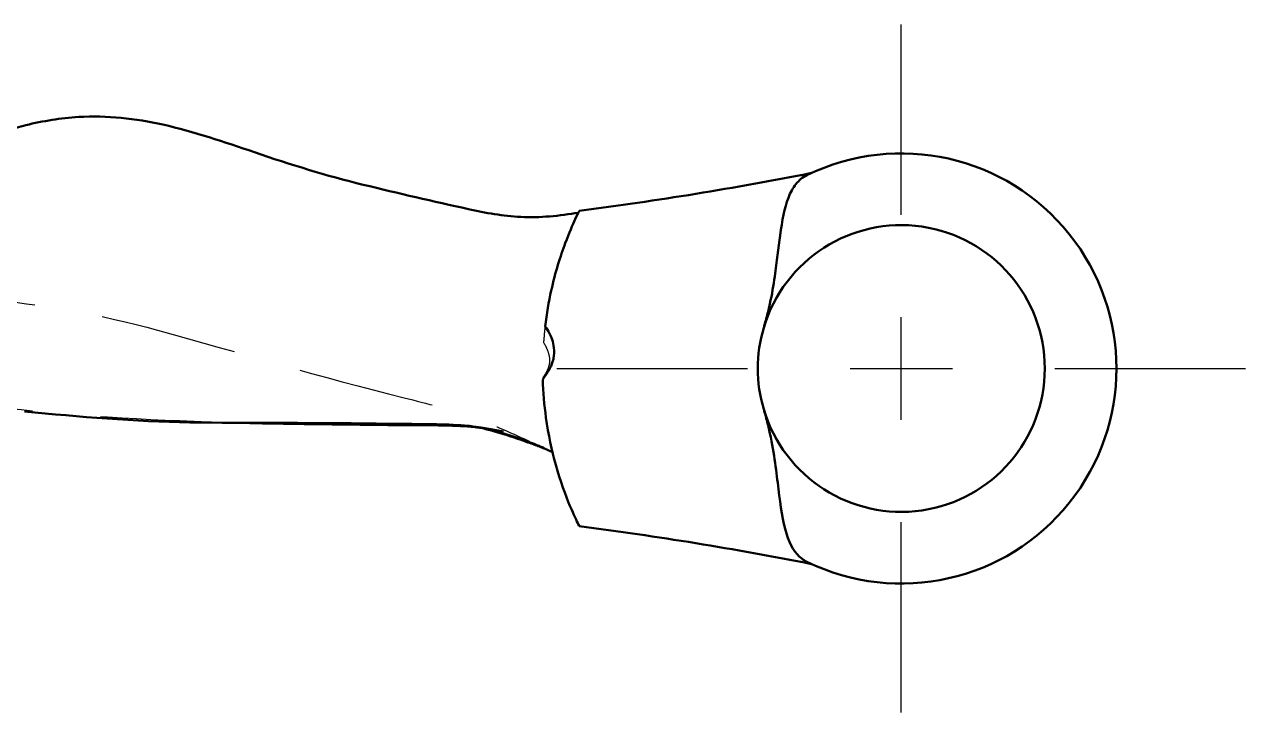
# Model space of a CAD drawing. Header units: millimetres. Extents: x 0 to 420, y 0 to 297.
# Drawn here: x 292.3 to 313.58, y 112.97 to 124.97 of the extents above; entities that cross this region are included whole.
import ezdxf

# ---------------------------------------------------------------- set-up
doc = ezdxf.new("R2010")
doc.units = ezdxf.units.MM
doc.header["$LTSCALE"] = 0.75
doc.linetypes.add('CENTER2', pattern=[28.575, 19.05, -3.175, 3.175, -3.175])
doc.linetypes.add('HIDDEN2', pattern=[4.7625, 3.175, -1.5875])
for name, color, linetype, lineweight in [('Hidden', 7, 'HIDDEN2', 25), ('Smart Centers', 7, 'CENTER2', 25), ('Visible', 7, 'Continuous', 50)]:
    doc.layers.add(name, color=color, linetype=linetype, lineweight=lineweight)

# ---------------------------------------------------------------- blocks, each defined once
blk = doc.blocks.new('*U12')
at = {"layer": 'Smart Centers', "color": 0, "linetype": 'Continuous', "ltscale": 0.75, "transparency": 16777216}
for p, q in [((0, -0.892969), (0, 0.892969)), ((-0.892969, 0), (0.892969, 0))]:
    blk.add_line(p, q, dxfattribs=at)
blk = doc.blocks.new('*U16')
at = {"layer": 'Smart Centers', "color": 0, "ltscale": 0.75, "transparency": 16777216}
for p, q in [((0, 2.678906), (0, 6)), ((-6, 0), (-2.678906, 0)), ((2.678906, 0), (6, 0)), ((0, -6), (0, -2.678906))]:
    blk.add_line(p, q, dxfattribs=at)
at = {"layer": 'Smart Centers', "color": 0, "linetype": 'Continuous', "ltscale": 0.75, "transparency": 16777216}
for p, q in [((0, -0.892969), (0, 0.892969)), ((-0.892969, 0), (0.892969, 0))]:
    blk.add_line(p, q, dxfattribs=at)

msp = doc.modelspace()

# ---------------------------------------------------------------- linework, layer by layer
at = {"layer": 'Hidden'}
for points, knots in [([(290.1098, 120.3049), (290.5925, 120.2368), (291.079, 120.2178), (292.5919, 120.0985), (293.6218, 119.9109), (296.0509, 119.2432), (297.4737, 118.8137), (299.3134, 118.3592), (299.7111, 118.2554), (300.3352, 118.0354), (300.5692, 117.9386), (300.9771, 117.7572), (301.2034, 117.6505), (301.3184, 117.5969), (301.3331, 117.59), (301.3512, 117.5818), (301.3566, 117.5793), (301.3617, 117.577), (301.3627, 117.5765), (301.3627, 117.5765)], [0, 0, 0, 0, 0.5869155, 0.5869155, 1.8281599, 1.8281599, 3.6101164, 3.6101164, 4.1026688, 4.1026688, 4.4064302, 4.4064302, 4.6412401, 4.6412401, 4.6870355, 4.6870355, 4.7059774, 4.7059774, 4.7203476, 4.7203476, 4.7203476, 4.7203476]), ([(301.3446, 119.4219), (301.3687, 119.3818), (301.3887, 119.3435), (301.4273, 119.252), (301.4421, 119.1982), (301.4484, 119.1405)], [-0.3024686, -0.3024686, -0.3024686, -0.3024686, -0.24502975, -0.24502975, -0.16398315, -0.16398315, -0.16398315, -0.16398315]), ([(301.4484, 119.1405), (301.4488, 119.1369), (301.4491, 119.1332), (301.4512, 119.1025), (301.4492, 119.0756), (301.4387, 119.0188), (301.4295, 118.9889), (301.402, 118.9197), (301.3804, 118.8793), (301.3482, 118.8313), (301.3403, 118.8204), (301.3323, 118.81)], [-0.17772094, -0.17772094, -0.17772094, -0.17772094, -0.17422199, -0.17422199, -0.14873778, -0.14873778, -0.11977367, -0.11977367, -0.07829683, -0.07829683, -0.06524762, -0.06524762, -0.06524762, -0.06524762]), ([(300.216, 117.9413), (300.2034, 117.9441), (300.1911, 117.9467), (300.151, 117.9551), (300.1246, 117.9603), (300.0885, 117.9668), (300.076, 117.9688), (300.0593, 117.9715), (300.0536, 117.9724), (300.0461, 117.9735), (300.0441, 117.9737), (300.0441, 117.9737), (300.0441, 117.9737), (300.0442, 117.9737), (300.0464, 117.9734), (300.0555, 117.9723), (300.0625, 117.9715), (300.0807, 117.9694), (300.0921, 117.9681), (300.1306, 117.9637), (300.1624, 117.9601), (300.2261, 117.9521), (300.2589, 117.9477), (300.3628, 117.9323), (300.435, 117.9194), (300.5268, 117.9006), (300.5493, 117.8958), (300.5824, 117.8885), (300.5938, 117.886), (300.6114, 117.8821), (300.618, 117.8806), (300.6301, 117.8778), (300.6357, 117.8766), (300.6421, 117.8751), (300.6439, 117.8747), (300.6468, 117.8741), (300.6478, 117.8739), (300.6486, 117.8737), (300.6488, 117.8736), (300.6488, 117.8736), (300.6487, 117.8737), (300.6478, 117.8739), (300.6451, 117.8744), (300.6338, 117.8768), (300.6219, 117.8793), (300.5838, 117.8867), (300.5538, 117.8921), (300.4882, 117.9033), (300.4515, 117.909), (300.3547, 117.9231), (300.2934, 117.9309), (300.2315, 117.9378)], [0.24351045, 0.24351045, 0.24351045, 0.24351045, 0.26211992, 0.26211992, 0.30644241, 0.30644241, 0.33506206, 0.33506206, 0.35589817, 0.35589817, 0.3758382, 0.3758382, 0.37624002, 0.37624002, 0.39662744, 0.39662744, 0.41706021, 0.41706021, 0.43748583, 0.43748583, 0.47880145, 0.47880145, 0.51938641, 0.51938641, 0.60724664, 0.60724664, 0.63606303, 0.63606303, 0.65170979, 0.65170979, 0.66185085, 0.66185085, 0.67204191, 0.67204191, 0.67711798, 0.67711798, 0.68220166, 0.68220166, 0.6851548, 0.6851548, 0.68728765, 0.68728765, 0.69759038, 0.69759038, 0.71830175, 0.71830175, 0.75927084, 0.75927084, 0.80635419, 0.80635419, 0.88203459, 0.88203459, 0.88203459, 0.88203459])]:
    msp.add_open_spline(points, degree=3, knots=knots, dxfattribs=at)
for points in [[(301.3716, 119.7033), (301.3599, 119.6047), (301.351, 119.5101), (301.3446, 119.4219)], [(301.3323, 118.81), (301.3316, 118.8091), (301.3309, 118.8082), (301.3302, 118.8074)], [(301.3302, 118.8074), (301.3304, 118.7983), (301.3307, 118.7891), (301.331, 118.7798)], [(296.0044, 118.0219), (294.6755, 118.0543), (293.3226, 118.1208), (291.9915, 118.2733)]]:
    msp.add_open_spline(points, degree=3, dxfattribs=at)
at = {"layer": 'Visible'}
for centre, radius, start, end in [((307.5781, 118.9688), 3.75, 243.9815, 116.0185), ((294.4969, 180.5382), 59.2899, 277.237672, 281.20336), ((294.4969, 57.3993), 59.2899, 78.79664, 82.762328)]:
    msp.add_arc(centre, radius, start, end, dxfattribs=at)
at = {"layer": 'Visible', "extrusion": (-1e-16, 0, -1)}
for start, end in [(16.50479, 343.49521), (343.49521, 16.50479)]:
    msp.add_arc((-307.5781, 118.9688), 2.5, start, end, dxfattribs=at)
at = {"layer": 'Visible'}
for points, knots in [([(291.4184, 122.9106), (291.4215, 122.9118), (291.4271, 122.9141), (291.4421, 122.9201), (291.4521, 122.9242), (291.4787, 122.9348), (291.4965, 122.942), (291.5481, 122.9624), (291.5836, 122.9763), (291.7282, 123.0314), (291.8565, 123.0771), (292.0952, 123.1519), (292.2078, 123.1834), (292.622, 123.2856), (292.9324, 123.3352), (293.7335, 123.385), (294.232, 123.3292), (295.2529, 123.0985), (295.7805, 122.919), (296.9302, 122.5264), (297.5614, 122.3296), (298.8112, 122.0245), (299.429, 121.8821), (300.3327, 121.6824), (300.6403, 121.6263), (301.116, 121.6038), (301.2828, 121.6081), (301.6185, 121.6353), (301.7943, 121.6596), (301.9489, 121.6843)], [0, 0, 0, 0, 0.0189561, 0.0189561, 0.040133, 0.040133, 0.0700945, 0.0700945, 0.1241001, 0.1241001, 0.2894141, 0.2894141, 0.4301392, 0.4301392, 0.8035789, 0.8035789, 1.3933726, 1.3933726, 2.0597175, 2.0597175, 2.8513648, 2.8513648, 3.6045415, 3.6045415, 3.9770989, 3.9770989, 4.1761123, 4.1761123, 4.3824018, 4.3824018, 4.3824018, 4.3824018]), ([(305.1811, 119.679), (305.1877, 119.7011), (305.1941, 119.7232), (305.2121, 119.7864), (305.2233, 119.8276), (305.2541, 119.9455), (305.2725, 120.0222), (305.3242, 120.2602), (305.3513, 120.4192), (305.411, 120.8308), (305.4359, 121.0713), (305.5019, 121.5489), (305.5439, 121.7683), (305.6466, 122.0386), (305.6899, 122.1196), (305.796, 122.2518), (305.858, 122.302), (305.9331, 122.3387)], [1.5439085, 1.5439085, 1.5439085, 1.5439085, 1.5715538, 1.5715538, 1.6228798, 1.6228798, 1.7182651, 1.7182651, 1.9185858, 1.9185858, 2.2477321, 2.2477321, 2.6383277, 2.6383277, 2.8545877, 2.8545877, 3.0713431, 3.0713431, 3.0713431, 3.0713431]), ([(301.3714, 119.7032), (301.3973, 119.9219), (301.4341, 120.1324), (301.5491, 120.648), (301.6389, 120.9297), (301.7886, 121.3307), (301.8506, 121.4727), (301.9318, 121.6499), (301.9561, 121.6993), (301.9657, 121.7188), (301.9666, 121.7207), (301.9666, 121.7207)], [-3.0808788, -3.0808788, -3.0808788, -3.0808788, -2.8088773, -2.8088773, -2.3711391, -2.3711391, -2.0303632, -2.0303632, -1.7542864, -1.7542864, -1.6896518, -1.6896518, -1.6896518, -1.6896518]), ([(301.5178, 119.1484), (301.5264, 119.204), (301.5303, 119.265), (301.5145, 119.4388), (301.4804, 119.5231), (301.4277, 119.625), (301.4012, 119.6654), (301.3714, 119.7032)], [-0.25966769, -0.25966769, -0.25966769, -0.25966769, -0.21178526, -0.21178526, -0.13156033, -0.13156033, -0.07173478, -0.07173478, -0.07173478, -0.07173478]), ([(301.3511, 118.8079), (301.3807, 118.8488), (301.4103, 118.8932), (301.4648, 118.9873), (301.4879, 119.0364), (301.5093, 119.1057), (301.5144, 119.1269), (301.5178, 119.1484)], [-0.38079795, -0.38079795, -0.38079795, -0.38079795, -0.32999841, -0.32999841, -0.269502, -0.269502, -0.24336294, -0.24336294, -0.24336294, -0.24336294]), ([(301.9666, 116.2168), (301.9666, 116.2168), (301.9608, 116.2284), (301.9241, 116.3045), (301.8706, 116.4162), (301.7287, 116.7583), (301.6376, 117.0037), (301.4886, 117.5385), (301.4279, 117.8167), (301.357, 118.3303), (301.3378, 118.5541), (301.331, 118.7798)], [-1.6896517, -1.6896517, -1.6896517, -1.6896517, -1.5274716, -1.5274716, -1.1547739, -1.1547739, -0.7211829, -0.7211829, -0.3480617, -0.3480617, -0.0758494, -0.0758494, -0.0758494, -0.0758494]), ([(300.7063, 117.8195), (300.5588, 117.8651), (300.4141, 117.9032), (300.1172, 117.9616), (299.9558, 117.9776), (299.5799, 117.9957), (299.3775, 117.9979), (298.8471, 118.0033), (298.512, 118.0071), (297.1792, 118.0233), (296.189, 118.0154), (294.2232, 118.0424), (293.2602, 118.1304), (292.2976, 118.2164)], [0, 0, 0, 0, 0.204629, 0.204629, 0.4656463, 0.4656463, 0.7227072, 0.7227072, 1.1346898, 1.1346898, 2.3690726, 2.3690726, 3.5372054, 3.5372054, 3.5372054, 3.5372054]), ([(305.9331, 115.5988), (305.9013, 115.6144), (305.8718, 115.6323), (305.7256, 115.7421), (305.6409, 115.8832), (305.5127, 116.302), (305.4753, 116.563), (305.4024, 117.1527), (305.3673, 117.4783), (305.2731, 117.9127), (305.2546, 117.99), (305.2236, 118.1087), (305.2124, 118.1501), (305.1943, 118.2137), (305.1878, 118.2361), (305.1811, 118.2585)], [0, 0, 0, 0, 0.0914042, 0.0914042, 0.4862153, 0.4862153, 0.880909, 0.880909, 1.2537767, 1.2537767, 1.3345918, 1.3345918, 1.3778721, 1.3778721, 1.4014268, 1.4014268, 1.4014268, 1.4014268]), ([(300.2315, 117.9378), (300.2034, 117.9409), (300.1753, 117.9438), (299.976, 117.963), (299.8022, 117.9714), (299.325, 117.9822), (299.0244, 117.9798), (298.2106, 117.9865), (297.6961, 117.9941), (296.7871, 118.0057), (296.3968, 118.0123), (296.0044, 118.0219)], [0.8820346, 0.8820346, 0.8820346, 0.8820346, 0.916328, 0.916328, 1.1243453, 1.1243453, 1.4914213, 1.4914213, 2.137485, 2.137485, 2.6164166, 2.6164166, 2.6164166, 2.6164166]), ([(300.7697, 117.7852), (300.6117, 117.8368), (300.4491, 117.8851), (300.2721, 117.9285), (300.2433, 117.9352), (300.216, 117.9413)], [0, 0, 0, 0, 0.2031286, 0.2031286, 0.24351045, 0.24351045, 0.24351045, 0.24351045]), ([(301.3627, 117.5765), (301.3627, 117.5765), (301.3627, 117.5766), (301.3617, 117.577), (301.3568, 117.5792), (301.3413, 117.5859), (301.3302, 117.5908), (301.2971, 117.6049), (301.2724, 117.6152), (301.2045, 117.643), (301.1577, 117.6615), (301.0293, 117.7105), (300.9429, 117.7417), (300.8059, 117.7879), (300.7562, 117.804), (300.7063, 117.8195)], [4.72034757, 4.72034757, 4.72034757, 4.72034757, 4.72330325, 4.72330325, 4.75295772, 4.75295772, 4.78581672, 4.78581672, 4.83679537, 4.83679537, 4.91412619, 4.91412619, 5.03858918, 5.03858918, 5.10786462, 5.10786462, 5.10786462, 5.10786462]), ([(301.5013, 117.5075), (301.4827, 117.5164), (301.4669, 117.5238), (301.4401, 117.5364), (301.4292, 117.5414), (301.406, 117.552), (301.3955, 117.5567), (301.3665, 117.5693), (301.3476, 117.5773), (301.3036, 117.5948), (301.2902, 117.6001), (301.2478, 117.6165), (301.2134, 117.6295), (301.1436, 117.6553), (301.1086, 117.6681), (301.0139, 117.7021), (300.9526, 117.7236), (300.8508, 117.7584), (300.8103, 117.7719), (300.7697, 117.7852)], [0, 0, 0, 0, 0.03440553, 0.03440553, 0.07254744, 0.07254744, 0.13437279, 0.13437279, 0.22481232, 0.22481232, 0.25686342, 0.25686342, 0.31223205, 0.31223205, 0.36010019, 0.36010019, 0.4398376, 0.4398376, 0.49206052, 0.49206052, 0.49206052, 0.49206052])]:
    msp.add_open_spline(points, degree=3, knots=knots, dxfattribs=at)
msp.add_open_spline([(301.331, 118.7798), (301.3377, 118.7892), (301.3444, 118.7986), (301.3511, 118.8079)], degree=3, dxfattribs=at)

# ---------------------------------------------------------------- block references
at = {"layer": 'Smart Centers', "ltscale": 0.75}
for name in ['*U16', '*U12']:
    msp.add_blockref(name, (307.5781, 118.9688), dxfattribs=at)

doc.saveas('drawing.dxf')
